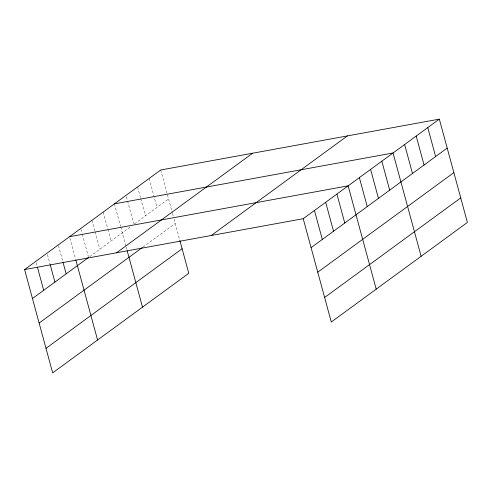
<?xml version="1.0" encoding="UTF-8"?>
<svg xmlns="http://www.w3.org/2000/svg" width="492" height="492" viewBox="0 0 492 492"><rect width="100%" height="100%" fill="white"/><g stroke="black" fill="none" stroke-linecap="round" stroke-linejoin="round"><path stroke-width="0.37" stroke-dasharray="2.46 1.84" d="M89.79 256.572L131.432 226.111M134.476 223.885L168.578 198.934M142.969 247.082L175.244 223.473M160.712 169.992L172.305 212.649M172.495 213.368L173.282 216.259M174.07 219.143L179.955 240.809M149.144 178.455L157.01 207.403M137.576 186.917L140.521 197.772M140.718 198.497L145.435 215.865M126.395 196.831L127.379 200.447M127.576 201.173L133.67 223.602M114.433 203.848L120.528 226.277M120.725 227.003L126.026 246.504M126.223 247.224L126.807 249.389M103.203 212.058L107.73 228.706M107.92 229.426L111.069 241.006M91.973 220.275L94.925 231.129M95.122 231.855L99.839 249.223M80.94 229.217L82.121 233.559M82.318 234.278L88.412 256.713M69.907 238.153L75.614 259.136M58.486 245.643L62.81 261.566M47.453 254.585L50.006 263.989M36.224 262.796L37.207 266.418"/><path stroke-width="0.74" d="M179.955 240.809L188.78 273.294L52.669 372.868L24.6 269.567L160.712 169.992L439.331 119.132L467.4 222.433L331.288 322.008L303.22 218.706L439.331 119.132M32.466 298.509L88.609 257.439M116.543 252.783L252.654 153.209M39.132 323.047L142.36 247.531M46.002 348.33L182.114 248.755M211.277 235.49L347.389 135.915M311.085 247.654L447.197 148.08M317.752 272.193L453.864 172.618M324.622 297.469L460.733 197.895M114.433 203.848L393.053 152.987L421.121 256.289M69.52 236.707L348.139 185.847L376.208 289.148M24.6 269.567L303.22 218.706M427.763 127.594L435.629 156.542M416.195 136.063L424.061 165.005M404.627 144.525L412.487 173.467M381.829 161.204L389.689 190.146M370.599 169.42L378.459 198.362M359.369 177.63L367.235 206.578M336.909 194.063L344.775 223.011M325.679 202.28L333.545 231.222M314.45 210.49L322.315 239.438M127.2 250.834L142.502 307.149M75.811 259.862L97.582 340.009M63.007 262.285L66.149 273.866M50.202 264.714L54.926 282.082M37.404 267.138L43.696 290.298"/></g></svg>
